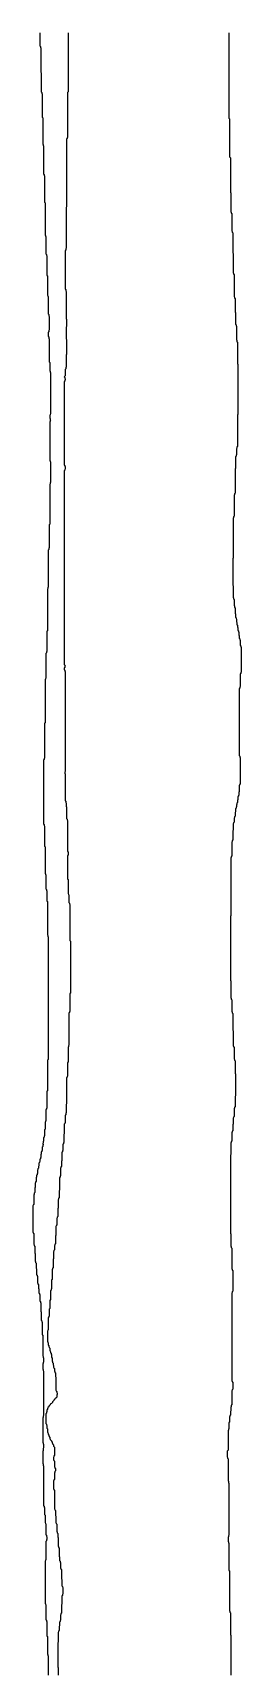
# Model space of a CAD drawing. Header units: millimetres. Extents: x -228 to 216, y 1 to 3500.
import ezdxf

# ---------------------------------------------------------------- set-up
doc = ezdxf.new("R2010")
doc.units = ezdxf.units.MM
for name, color, linetype in [('Curve_Exist', 63, 'Continuous'), ('CuttingCurve_A', 10, 'Continuous'), ('CuttingCurve_B', 30, 'Continuous')]:
    doc.layers.add(name, color=color, linetype=linetype)

msp = doc.modelspace()

# ---------------------------------------------------------------- linework, layer by layer
at = {"layer": 'Curve_Exist'}
for points in [[(-213, 3499.8), (-213, 3471.8), (-212, 3470.8), (-212, 3468.8), (-211, 3467.8), (-211, 3415.8), (-210, 3414.8), (-210, 3373.8), (-209, 3372.8), (-209, 3370.8), (-208, 3369.8), (-208, 3319.8), (-207, 3318.8), (-207, 3262.8), (-206, 3261.8), (-206, 3259.8), (-205, 3258.8), (-205, 3198.8), (-204, 3197.8), (-204, 3195.8), (-203, 3194.8), (-203, 3138.8), (-202, 3137.8), (-202, 3068.8), (-201, 3067.8), (-201, 3066.8), (-200, 3065.8), (-200, 3028.8), (-199, 3027.8), (-199, 3025.8), (-198, 3024.8), (-198, 2982.8), (-197, 2981.8), (-197, 2940.8), (-196, 2939.8), (-196, 2938.8), (-195, 2937.8), (-195, 2900.8), (-194, 2899.8), (-194, 2896.8), (-193, 2895.8), (-193, 2866.8), (-194, 2865.8), (-194, 2862.8), (-195, 2861.8), (-195, 2852.8), (-194, 2851.8), (-194, 2848.8), (-193, 2847.8), (-193, 2798.8), (-192, 2797.8), (-192, 2779.8), (-191, 2778.8), (-191, 2776.8), (-190, 2775.8), (-190, 2687.8), (-191, 2686.8), (-191, 2685.8), (-192, 2684.8), (-192, 2678.8), (-191, 2677.8), (-191, 2675.8), (-190, 2674.8), (-191, 2673.8), (-191, 2671.8), (-192, 2670.8), (-192, 2588.8), (-191, 2587.8), (-191, 2586.8), (-190, 2585.8), (-190, 2541.8), (-191, 2540.8), (-191, 2538.8), (-192, 2537.8), (-192, 2452.8), (-193, 2451.8), (-193, 2402.8), (-194, 2401.8), (-194, 2398.8), (-195, 2397.8), (-195, 2318.8), (-196, 2317.8), (-196, 2315.8), (-197, 2314.8), (-197, 2225.8), (-198, 2224.8), (-198, 2181.8), (-199, 2180.8), (-199, 2178.8), (-200, 2177.8), (-200, 2124.8), (-201, 2123.8), (-201, 2122.8), (-202, 2121.8), (-202, 2029.8), (-203, 2028.8), (-203, 1954.8), (-204, 1953.8), (-204, 1951.8), (-205, 1950.8), (-205, 1813.8), (-204, 1812.8), (-204, 1810.8), (-203, 1809.8), (-203, 1766.8), (-202, 1765.8), (-202, 1708.8), (-201, 1707.8), (-201, 1706.8), (-200, 1705.8), (-200, 1675.8), (-199, 1674.8), (-199, 1672.8), (-198, 1671.8), (-198, 1649.8), (-197, 1648.8), (-197, 1577.8), (-196, 1576.8), (-196, 1574.8), (-195, 1573.8), (-195, 1312.8), (-197, 1310.8), (-197, 1245.8), (-198, 1244.8), (-198, 1208.8), (-199, 1207.8), (-199, 1206.8), (-200, 1205.8), (-200, 1181.8), (-201, 1180.8), (-201, 1179.8), (-202, 1178.8), (-202, 1163.8), (-203, 1162.8), (-203, 1149.8), (-204, 1148.8), (-204, 1146.8), (-205, 1145.8), (-205, 1138.8), (-206, 1137.8), (-206, 1134.8), (-207, 1133.8), (-207, 1132.8), (-206, 1131.8), (-206, 1130.8), (-207, 1129.8), (-207, 1126.8), (-208, 1125.8), (-208, 1118.8), (-209, 1117.8), (-209, 1116.8), (-210, 1115.8), (-210, 1110.8), (-211, 1109.8), (-211, 1103.8), (-212, 1102.8), (-212, 1100.8), (-213, 1099.8), (-213, 1094.8), (-214, 1093.8), (-214, 1092.8), (-215, 1091.8), (-215, 1085.8), (-216, 1084.8), (-216, 1080.8), (-217, 1079.8), (-217, 1077.8), (-218, 1076.8), (-218, 1069.8), (-219, 1068.8), (-219, 1066.8), (-220, 1065.8), (-220, 1061.8), (-221, 1060.8), (-221, 1052.8), (-222, 1051.8), (-222, 1049.8), (-223, 1048.8), (-223, 1039.8), (-224, 1038.8), (-224, 1028.8), (-225, 1027.8), (-225, 1024.8), (-226, 1023.8), (-226, 1003.8), (-227, 1002.8), (-227, 1001.8), (-228, 1000.8), (-228, 944.8), (-227, 943.8), (-227, 942.8), (-226, 941.8), (-226, 918.8), (-225, 917.8), (-225, 915.8), (-224, 914.8), (-224, 899.8), (-223, 898.8), (-223, 882.8), (-222, 881.8), (-222, 879.8), (-221, 878.8), (-221, 867.8), (-220, 866.8), (-220, 853.8), (-219, 852.8), (-219, 851.8), (-218, 850.8), (-218, 836.8), (-217, 835.8), (-217, 833.8), (-216, 832.8), (-216, 824.8), (-215, 823.8), (-215, 814.8), (-214, 813.8), (-214, 812.8), (-213, 811.8), (-213, 797.8), (-212, 796.8), (-212, 794.8), (-211, 793.8), (-211, 775.8), (-210, 774.8), (-210, 756.8), (-209, 755.8), (-209, 753.8), (-208, 752.8), (-208, 725.8), (-207, 724.8), (-207, 680.8), (-206, 679.8), (-206, 677.8), (-205, 676.8), (-205, 667.8), (-206, 666.8), (-206, 664.8), (-207, 663.8), (-207, 652.8), (-206, 651.8), (-206, 649.8), (-205, 648.8), (-205, 553.8), (-206, 552.8), (-206, 549.8), (-207, 548.8), (-207, 496.8), (-206, 495.8), (-206, 493.8), (-205, 492.8), (-205, 484.8), (-206, 483.8), (-206, 478.8), (-207, 477.8), (-207, 451.8), (-206, 450.8), (-206, 447.8), (-205, 446.8), (-205, 361.8), (-204, 360.8), (-204, 358.8), (-203, 357.8), (-203, 342.8), (-202, 341.8), (-202, 325.8), (-201, 324.8), (-201, 323.8), (-200, 322.8), (-200, 299.8), (-199, 298.8), (-199, 296.8), (-198, 295.8), (-198, 289.8), (-199, 288.8), (-199, 286.8), (-200, 285.8), (-200, 246.8), (-201, 245.8), (-201, 244.8), (-202, 243.8), (-202, 153.8), (-201, 152.8), (-201, 151.8), (-200, 150.8), (-200, 118.8), (-199, 117.8), (-199, 115.8), (-198, 114.8), (-198, 83.8), (-197, 82.8), (-197, 45.8), (-196, 44.8), (-196, 42.8), (-195, 41.8), (-195, 0.8)], [(190, 3499.8), (190, 3317.8), (191, 3316.8), (191, 3235.8), (193, 3233.8), (193, 3159.8), (194, 3158.8), (194, 3118.8), (195, 3117.8), (195, 3115.8), (196, 3114.8), (196, 3077.8), (197, 3076.8), (197, 3074.8), (198, 3073.8), (198, 3030.8), (199, 3029.8), (199, 2988.8), (200, 2987.8), (200, 2985.8), (201, 2984.8), (201, 2937.8), (202, 2936.8), (202, 2934.8), (203, 2933.8), (203, 2904.8), (204, 2903.8), (204, 2878.8), (205, 2877.8), (205, 2875.8), (206, 2874.8), (206, 2845.8), (207, 2844.8), (207, 2841.8), (208, 2840.8), (208, 2794.8), (209, 2793.8), (209, 2686.8), (208, 2685.8), (208, 2618.8), (207, 2617.8), (207, 2614.8), (206, 2613.8), (206, 2600.8), (205, 2599.8), (205, 2597.8), (204, 2596.8), (204, 2571.8), (203, 2570.8), (203, 2518.8), (202, 2517.8), (202, 2515.8), (201, 2514.8), (201, 2469.8), (200, 2468.8), (200, 2466.8), (199, 2465.8), (199, 2380.8), (198, 2379.8), (198, 2322.8), (199, 2321.8), (199, 2296.8), (200, 2295.8), (200, 2293.8), (201, 2292.8), (201, 2279.8), (202, 2278.8), (202, 2275.8), (203, 2274.8), (203, 2262.8), (204, 2261.8), (204, 2254.8), (205, 2253.8), (205, 2251.8), (206, 2250.8), (206, 2244.8), (207, 2243.8), (207, 2238.8), (208, 2237.8), (208, 2233.8), (209, 2232.8), (209, 2226.8), (210, 2225.8), (210, 2223.8), (211, 2222.8), (211, 2216.8), (212, 2215.8), (212, 2209.8), (213, 2208.8), (213, 2206.8), (214, 2205.8), (214, 2194.8), (215, 2193.8), (215, 2191.8), (216, 2190.8), (216, 2137.8), (215, 2136.8), (215, 2134.8), (214, 2133.8), (214, 2106.8), (213, 2105.8), (213, 2103.8), (212, 2102.8), (212, 1959.8), (213, 1958.8), (213, 1956.8), (214, 1955.8), (214, 1899.8), (213, 1898.8), (213, 1897.8), (212, 1896.8), (212, 1882.8), (211, 1881.8), (211, 1875.8), (210, 1874.8), (210, 1873.8), (209, 1872.8), (209, 1865.8), (208, 1864.8), (208, 1859.8), (207, 1858.8), (207, 1855.8), (206, 1854.8), (206, 1850.8), (205, 1849.8), (205, 1847.8), (204, 1846.8), (204, 1839.8), (203, 1838.8), (203, 1830.8), (202, 1829.8), (202, 1827.8), (201, 1826.8), (201, 1817.8), (200, 1816.8), (200, 1815.8), (199, 1814.8), (199, 1800.8), (198, 1799.8), (198, 1779.8), (197, 1778.8), (197, 1776.8), (196, 1775.8), (196, 1745.8), (195, 1744.8), (195, 1742.8), (194, 1741.8), (194, 1618.8), (193, 1617.8), (193, 1480.8), (194, 1479.8), (194, 1443.8), (195, 1442.8), (195, 1440.8), (196, 1439.8), (196, 1414.8), (197, 1413.8), (197, 1411.8), (198, 1410.8), (198, 1374.8), (199, 1373.8), (199, 1341.8), (200, 1340.8), (200, 1339.8), (201, 1338.8), (201, 1313.8), (202, 1312.8), (202, 1310.8), (203, 1309.8), (203, 1282.8), (204, 1281.8), (204, 1234.8), (203, 1233.8), (203, 1211.8), (202, 1210.8), (202, 1208.8), (201, 1207.8), (201, 1190.8), (200, 1189.8), (200, 1188.8), (199, 1187.8), (199, 1174.8), (198, 1173.8), (198, 1160.8), (197, 1159.8), (197, 1157.8), (196, 1156.8), (196, 1138.8), (195, 1137.8), (195, 1135.8), (194, 1134.8), (194, 1109.8), (193, 1108.8), (193, 941.8), (194, 940.8), (194, 914.8), (195, 913.8), (195, 911.8), (196, 910.8), (196, 866.8), (197, 865.8), (197, 863.8), (198, 862.8), (198, 818.8), (197, 817.8), (197, 815.8), (196, 814.8), (196, 627.8), (197, 626.8), (197, 625.8), (198, 624.8), (198, 609.8), (197, 608.8), (197, 607.8), (196, 606.8), (196, 576.8), (195, 575.8), (195, 572.8), (194, 571.8), (194, 563.8), (193, 562.8), (193, 554.8), (192, 553.8), (192, 551.8), (191, 550.8), (191, 539.8), (190, 538.8), (190, 525.8), (189, 524.8), (189, 522.8), (188, 521.8), (188, 479.8), (186, 477.8), (186, 465.8), (187, 464.8), (187, 462.8), (188, 461.8), (188, 414.8), (189, 413.8), (189, 410.8), (190, 409.8), (190, 298.8), (189, 297.8), (189, 295.8), (188, 294.8), (188, 285.8), (189, 284.8), (189, 282.8), (190, 281.8), (190, 223.8), (191, 222.8), (191, 137.8), (192, 136.8), (192, 134.8), (193, 133.8), (193, 86.8), (194, 85.8), (194, 0.8)]]:
    msp.add_lwpolyline(points, dxfattribs=at)
at = {"layer": 'CuttingCurve_A'}
msp.add_lwpolyline([(190, 3499.8), (190, 3317.8), (191, 3316.8), (191, 3235.8), (193, 3233.8), (193, 3159.8), (194, 3158.8), (194, 3118.8), (195, 3117.8), (195, 3115.8), (196, 3114.8), (196, 3077.8), (197, 3076.8), (197, 3074.8), (198, 3073.8), (198, 3030.8), (199, 3029.8), (199, 2988.8), (200, 2987.8), (200, 2985.8), (201, 2984.8), (201, 2937.8), (202, 2936.8), (202, 2934.8), (203, 2933.8), (203, 2904.8), (204, 2903.8), (204, 2878.8), (205, 2877.8), (205, 2875.8), (206, 2874.8), (206, 2845.8), (207, 2844.8), (207, 2841.8), (208, 2840.8), (208, 2794.8), (209, 2793.8), (209, 2686.8), (208, 2685.8), (208, 2618.8), (207, 2617.8), (207, 2614.8), (206, 2613.8), (206, 2600.8), (205, 2599.8), (205, 2597.8), (204, 2596.8), (204, 2571.8), (203, 2570.8), (203, 2518.8), (202, 2517.8), (202, 2515.8), (201, 2514.8), (201, 2469.8), (200, 2468.8), (200, 2466.8), (199, 2465.8), (199, 2380.8), (198, 2379.8), (198, 2322.8), (199, 2321.8), (199, 2296.8), (200, 2295.8), (200, 2293.8), (201, 2292.8), (201, 2279.8), (202, 2278.8), (202, 2275.8), (203, 2274.8), (203, 2262.8), (204, 2261.8), (204, 2254.8), (205, 2253.8), (205, 2251.8), (206, 2250.8), (206, 2244.8), (207, 2243.8), (207, 2238.8), (208, 2237.8), (208, 2233.8), (209, 2232.8), (209, 2226.8), (210, 2225.8), (210, 2223.8), (211, 2222.8), (211, 2216.8), (212, 2215.8), (212, 2209.8), (213, 2208.8), (213, 2206.8), (214, 2205.8), (214, 2194.8), (215, 2193.8), (215, 2191.8), (216, 2190.8), (216, 2137.8), (215, 2136.8), (215, 2134.8), (214, 2133.8), (214, 2106.8), (213, 2105.8), (213, 2103.8), (212, 2102.8), (212, 1959.8), (213, 1958.8), (213, 1956.8), (214, 1955.8), (214, 1899.8), (213, 1898.8), (213, 1897.8), (212, 1896.8), (212, 1882.8), (211, 1881.8), (211, 1875.8), (210, 1874.8), (210, 1873.8), (209, 1872.8), (209, 1865.8), (208, 1864.8), (208, 1859.8), (207, 1858.8), (207, 1855.8), (206, 1854.8), (206, 1850.8), (205, 1849.8), (205, 1847.8), (204, 1846.8), (204, 1839.8), (203, 1838.8), (203, 1830.8), (202, 1829.8), (202, 1827.8), (201, 1826.8), (201, 1817.8), (200, 1816.8), (200, 1815.8), (199, 1814.8), (199, 1800.8), (198, 1799.8), (198, 1779.8), (197, 1778.8), (197, 1776.8), (196, 1775.8), (196, 1745.8), (195, 1744.8), (195, 1742.8), (194, 1741.8), (194, 1618.8), (193, 1617.8), (193, 1480.8), (194, 1479.8), (194, 1443.8), (195, 1442.8), (195, 1440.8), (196, 1439.8), (196, 1414.8), (197, 1413.8), (197, 1411.8), (198, 1410.8), (198, 1374.8), (199, 1373.8), (199, 1341.8), (200, 1340.8), (200, 1339.8), (201, 1338.8), (201, 1313.8), (202, 1312.8), (202, 1310.8), (203, 1309.8), (203, 1282.8), (204, 1281.8), (204, 1234.8), (203, 1233.8), (203, 1211.8), (202, 1210.8), (202, 1208.8), (201, 1207.8), (201, 1190.8), (200, 1189.8), (200, 1188.8), (199, 1187.8), (199, 1174.8), (198, 1173.8), (198, 1160.8), (197, 1159.8), (197, 1157.8), (196, 1156.8), (196, 1138.8), (195, 1137.8), (195, 1135.8), (194, 1134.8), (194, 1109.8), (193, 1108.8), (193, 941.8), (194, 940.8), (194, 914.8), (195, 913.8), (195, 911.8), (196, 910.8), (196, 866.8), (197, 865.8), (197, 863.8), (198, 862.8), (198, 818.8), (197, 817.8), (197, 815.8), (196, 814.8), (196, 627.8), (197, 626.8), (197, 625.8), (198, 624.8), (198, 609.8), (197, 608.8), (197, 607.8), (196, 606.8), (196, 576.8), (195, 575.8), (195, 572.8), (194, 571.8), (194, 563.8), (193, 562.8), (193, 554.8), (192, 553.8), (192, 551.8), (191, 550.8), (191, 539.8), (190, 538.8), (190, 525.8), (189, 524.8), (189, 522.8), (188, 521.8), (188, 479.8), (186, 477.8), (186, 465.8), (187, 464.8), (187, 462.8), (188, 461.8), (188, 414.8), (189, 413.8), (189, 410.8), (190, 409.8), (190, 298.8), (189, 297.8), (189, 295.8), (188, 294.8), (188, 285.8), (189, 284.8), (189, 282.8), (190, 281.8), (190, 223.8), (191, 222.8), (191, 137.8), (192, 136.8), (192, 134.8), (193, 133.8), (193, 86.8), (194, 85.8), (194, 0.8)], dxfattribs=at)
at = {"layer": 'CuttingCurve_B'}
msp.add_lwpolyline([(-153, 3499.8), (-153, 3373.8), (-154, 3372.8), (-154, 3276.8), (-155, 3275.8), (-155, 3274.8), (-156, 3273.8), (-156, 3128.8), (-157, 3127.8), (-157, 3040.8), (-158, 3039.8), (-158, 3036.8), (-159, 3035.8), (-159, 2953.8), (-158, 2952.8), (-158, 2949.8), (-157, 2948.8), (-157, 2890.8), (-156, 2889.8), (-156, 2873.8), (-157, 2872.8), (-157, 2847.8), (-156, 2846.8), (-156, 2814.8), (-157, 2813.8), (-157, 2787.8), (-158, 2786.8), (-158, 2783.8), (-159, 2782.8), (-159, 2768.8), (-161, 2766.8), (-160, 2765.8), (-160, 2763.8), (-159, 2762.8), (-159, 2760.8), (-160, 2759.8), (-160, 2757.8), (-161, 2756.8), (-161, 2578.8), (-160, 2577.8), (-160, 2576.8), (-159, 2575.8), (-159, 2570.8), (-160, 2569.8), (-160, 2567.8), (-161, 2566.8), (-161, 2153.8), (-159, 2151.8), (-160, 2150.8), (-160, 2147.8), (-161, 2146.8), (-161, 2142.8), (-160, 2141.8), (-160, 2139.8), (-159, 2138.8), (-159, 1925.8), (-160, 1924.8), (-160, 1921.8), (-159, 1920.8), (-159, 1863.8), (-158, 1862.8), (-158, 1859.8), (-157, 1858.8), (-157, 1851.8), (-156, 1850.8), (-156, 1825.8), (-155, 1824.8), (-155, 1822.8), (-154, 1821.8), (-154, 1755.8), (-153, 1754.8), (-153, 1747.8), (-154, 1746.8), (-154, 1696.8), (-153, 1695.8), (-153, 1665.8), (-152, 1664.8), (-152, 1663.8), (-151, 1662.8), (-151, 1646.8), (-150, 1645.8), (-150, 1643.8), (-149, 1642.8), (-149, 1565.8), (-148, 1564.8), (-148, 1453.8), (-149, 1452.8), (-149, 1414.8), (-150, 1413.8), (-150, 1412.8), (-151, 1411.8), (-151, 1342.8), (-152, 1341.8), (-152, 1339.8), (-153, 1338.8), (-153, 1306.8), (-154, 1305.8), (-154, 1276.8), (-155, 1275.8), (-155, 1274.8), (-156, 1273.8), (-156, 1217.8), (-157, 1216.8), (-157, 1198.8), (-158, 1197.8), (-158, 1194.8), (-159, 1193.8), (-159, 1177.8), (-160, 1176.8), (-160, 1175.8), (-161, 1174.8), (-161, 1153.8), (-162, 1152.8), (-162, 1135.8), (-163, 1134.8), (-163, 1132.8), (-164, 1131.8), (-164, 1118.8), (-165, 1117.8), (-165, 1115.8), (-166, 1114.8), (-166, 1096.8), (-167, 1095.8), (-167, 1084.8), (-168, 1083.8), (-168, 1081.8), (-169, 1080.8), (-169, 1064.8), (-170, 1063.8), (-170, 1061.8), (-171, 1060.8), (-171, 1033.8), (-172, 1032.8), (-172, 1017.8), (-173, 1016.8), (-173, 1014.8), (-174, 1013.8), (-174, 995.8), (-175, 994.8), (-175, 977.8), (-176, 976.8), (-176, 974.8), (-177, 973.8), (-177, 959.8), (-178, 958.8), (-178, 957.8), (-179, 956.8), (-179, 937.8), (-180, 936.8), (-180, 919.8), (-181, 918.8), (-181, 916.8), (-182, 915.8), (-182, 906.8), (-183, 905.8), (-183, 903.8), (-184, 902.8), (-184, 887.8), (-185, 886.8), (-185, 868.8), (-186, 867.8), (-186, 865.8), (-187, 864.8), (-187, 843.8), (-188, 842.8), (-188, 823.8), (-189, 822.8), (-189, 820.8), (-190, 819.8), (-190, 800.8), (-192, 798.8), (-192, 781.8), (-193, 780.8), (-193, 765.8), (-194, 764.8), (-194, 763.8), (-195, 762.8), (-195, 736.8), (-196, 735.8), (-196, 734.8), (-197, 733.8), (-197, 711.8), (-196, 710.8), (-196, 709.8), (-195, 708.8), (-195, 703.8), (-194, 702.8), (-194, 700.8), (-193, 699.8), (-193, 698.8), (-192, 697.8), (-192, 692.8), (-191, 691.8), (-191, 690.8), (-190, 689.8), (-190, 687.8), (-189, 686.8), (-189, 684.8), (-188, 683.8), (-188, 677.8), (-187, 676.8), (-187, 669.8), (-186, 668.8), (-186, 666.8), (-185, 665.8), (-185, 661.8), (-184, 660.8), (-184, 656.8), (-183, 655.8), (-183, 654.8), (-182, 653.8), (-182, 648.8), (-181, 647.8), (-181, 645.8), (-180, 644.8), (-180, 636.8), (-179, 635.8), (-179, 607.8), (-178, 606.8), (-178, 605.8), (-177, 604.8), (-177, 602.8), (-176, 601.8), (-176, 598.8), (-177, 597.8), (-177, 592.8), (-179, 590.8), (-181, 589.8), (-181, 588.8), (-183, 586.8), (-183, 585.8), (-186, 582.8), (-186, 581.8), (-188, 579.8), (-191, 577.8), (-191, 576.8), (-194, 573.8), (-194, 572.8), (-196, 570.8), (-196, 569.8), (-197, 568.8), (-197, 566.8), (-198, 565.8), (-198, 561.8), (-199, 560.8), (-199, 558.8), (-200, 557.8), (-200, 536.8), (-199, 535.8), (-199, 533.8), (-198, 532.8), (-198, 526.8), (-197, 525.8), (-197, 518.8), (-196, 517.8), (-196, 516.8), (-195, 515.8), (-195, 513.8), (-194, 512.8), (-194, 510.8), (-193, 509.8), (-193, 508.8), (-192, 507.8), (-192, 504.8), (-191, 503.8), (-191, 502.8), (-188, 499.8), (-188, 498.8), (-187, 497.8), (-187, 495.8), (-186, 494.8), (-186, 493.8), (-184, 491.8), (-184, 488.8), (-182, 486.8), (-182, 468.8), (-183, 467.8), (-183, 465.8), (-184, 464.8), (-184, 459.8), (-183, 458.8), (-183, 457.8), (-182, 456.8), (-182, 444.8), (-181, 443.8), (-181, 441.8), (-180, 440.8), (-180, 435.8), (-181, 434.8), (-181, 432.8), (-182, 431.8), (-182, 417.8), (-183, 416.8), (-183, 415.8), (-184, 414.8), (-184, 397.8), (-183, 396.8), (-183, 395.8), (-182, 394.8), (-182, 354.8), (-181, 353.8), (-181, 352.8), (-180, 351.8), (-180, 340.8), (-179, 339.8), (-179, 325.8), (-178, 324.8), (-178, 323.8), (-177, 322.8), (-177, 306.8), (-176, 305.8), (-176, 303.8), (-175, 302.8), (-175, 294.8), (-174, 293.8), (-174, 275.8), (-173, 274.8), (-173, 272.8), (-172, 271.8), (-172, 253.8), (-171, 252.8), (-171, 244.8), (-170, 243.8), (-170, 241.8), (-169, 240.8), (-169, 228.8), (-168, 227.8), (-168, 226.8), (-167, 225.8), (-167, 205.8), (-166, 204.8), (-166, 190.8), (-165, 189.8), (-165, 188.8), (-164, 187.8), (-164, 173.8), (-165, 172.8), (-165, 170.8), (-166, 169.8), (-166, 151.8), (-167, 150.8), (-167, 132.8), (-168, 131.8), (-168, 129.8), (-169, 128.8), (-169, 117.8), (-170, 116.8), (-170, 114.8), (-171, 113.8), (-171, 105.8), (-172, 104.8), (-172, 95.8), (-173, 94.8), (-173, 92.8), (-174, 91.8), (-174, 70.8), (-175, 69.8), (-175, 17.8), (-174, 16.8), (-174, 0.8)], dxfattribs=at)

doc.saveas('drawing.dxf')
